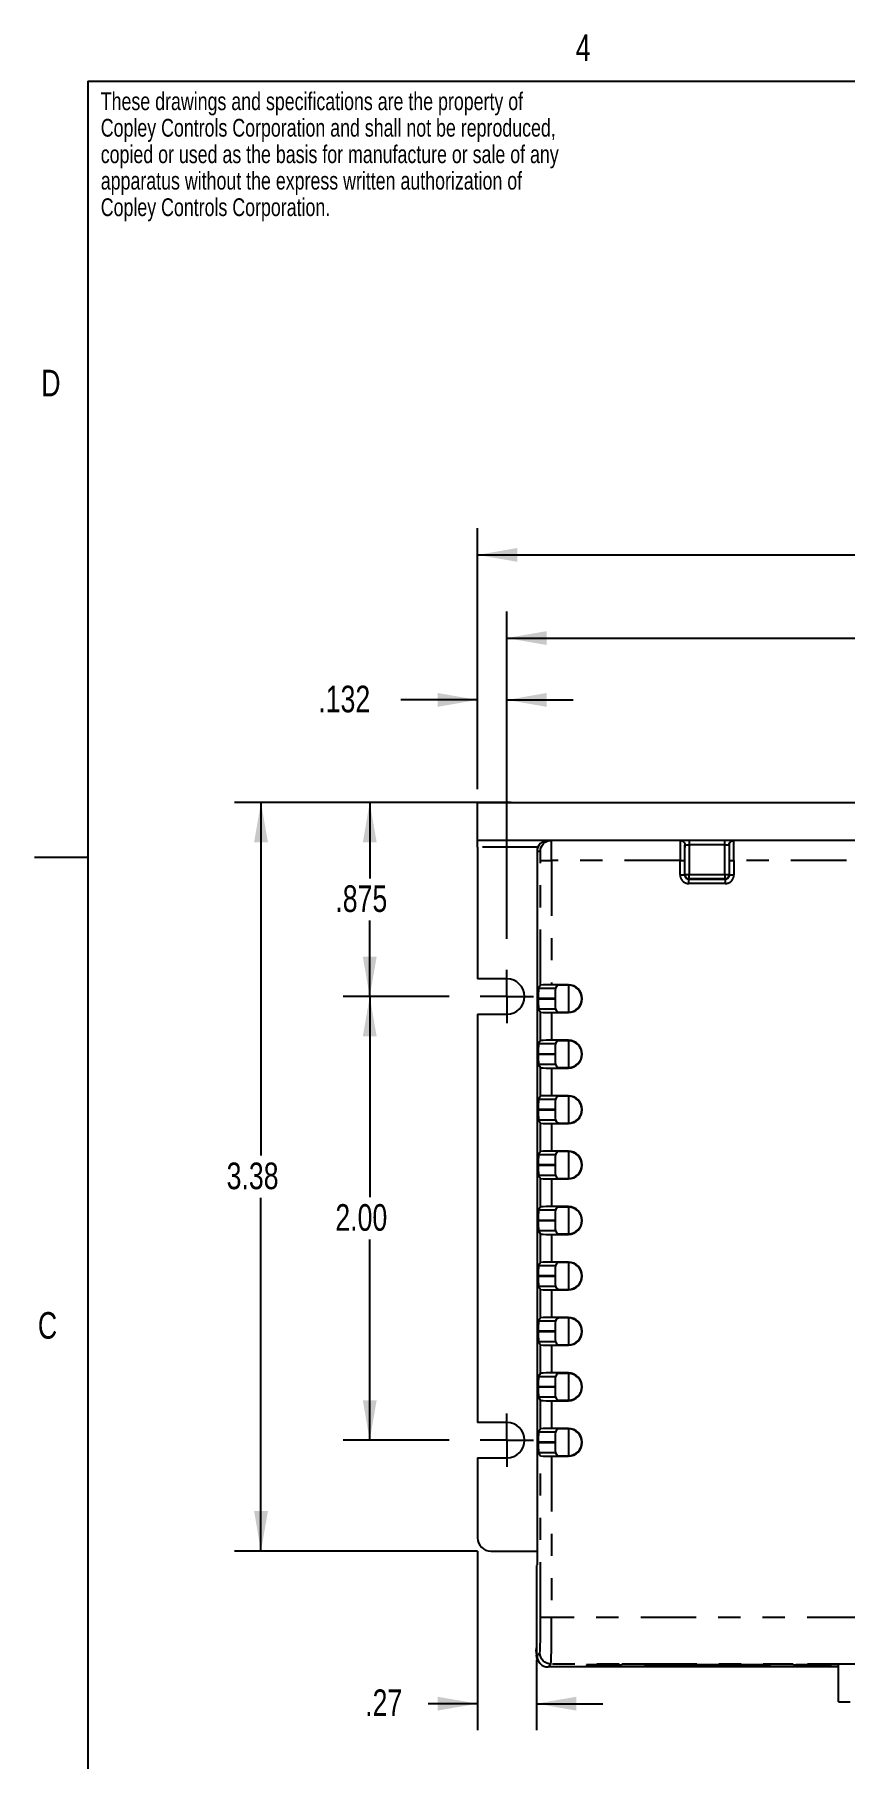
# Model space of a CAD drawing. Extents: x 0.3 to 21.7, y 0.5 to 16.5.
# Drawn here: x 0.26 to 3.91, y 8.69 to 16.46 of the extents above; entities that cross this region are included whole.
import ezdxf

# ---------------------------------------------------------------- set-up
doc = ezdxf.new("R2010")
doc.units = 0
doc.header["$PDSIZE"] = -1
doc.linetypes.add('PHANTOM', pattern=[0.5, 0.25, -0.05, 0.05, -0.05, 0.05, -0.05])
doc.layers.get('0').update_dxf_attribs({"linetype": 'CONTINUOUS'})
doc.layers.get('DEFPOINTS').update_dxf_attribs({"linetype": 'CONTINUOUS'})
doc.styles.add('SLDTEXTSTYLE0', font='TXT', dxfattribs={"width": 0.75})
doc.dimstyles.new('SLDDIMSTYLE0', dxfattribs={"dimtxt": 0.12, "dimasz": 0.18, "dimexe": 0.12, "dimexo": 0.0625, "dimgap": 0.03, "dimtad": 0, "dimtih": 1, "dimtoh": 1, "dimzin": 12, "dimtxsty": 'SLDTEXTSTYLE0', "dimsah": 1, "dimcen": 0.09, "dimclrd": 7, "dimclre": 7, "dimclrt": 7, "dimazin": 3, "dimtfac": 1, "dimtdec": 4, "dimtofl": 0, "dimtmove": 0, "dimatfit": 3, "dimtolj": 1, "dimtzin": 12})
doc.dimstyles.new('SLDDIMSTYLE1', dxfattribs={"dimtxt": 0.12, "dimasz": 0.18, "dimexe": 0.12, "dimexo": 0.0625, "dimgap": 0.03, "dimtad": 0, "dimtih": 1, "dimtoh": 1, "dimdec": 3, "dimzin": 12, "dimtxsty": 'SLDTEXTSTYLE0', "dimsah": 1, "dimcen": 0.09, "dimclrd": 7, "dimclre": 7, "dimclrt": 7, "dimazin": 3, "dimtfac": 1, "dimtdec": 4, "dimtofl": 0, "dimtmove": 0, "dimatfit": 3, "dimtolj": 1, "dimtzin": 12})
doc.dimstyles.new('SLDDIMSTYLE2', dxfattribs={"dimtxt": 0.12, "dimasz": 0.18, "dimexe": 0.12, "dimexo": 0.0625, "dimgap": 0.03, "dimtad": 0, "dimtih": 1, "dimtoh": 1, "dimzin": 4, "dimtxsty": 'SLDTEXTSTYLE0', "dimsah": 1, "dimcen": 0.09, "dimclrd": 7, "dimclre": 7, "dimclrt": 7, "dimazin": 3, "dimtfac": 1, "dimtdec": 4, "dimtofl": 0, "dimtmove": 0, "dimatfit": 3, "dimtolj": 1, "dimtzin": 12})

# ---------------------------------------------------------------- blocks, each defined once
blk = doc.blocks.new('NOTE10')
at = {"color": 7, "char_height": 0.08, "attachment_point": 1, "style": 'SLDTEXTSTYLE0'}
for s, insert in [('These drawings and specifications are the property of', (0, 0.1194)), ('Copley Controls Corporation and shall not be reproduced,', (0, 0)), ('copied or used as the basis for manufacture or sale of any', (0, -0.1194)), ('apparatus without the express written authorization of', (0, -0.2387)), ('Copley Controls Corporation.', (0, -0.3581))]:
    blk.add_mtext(s, dxfattribs=dict(at, insert=insert))
blk = doc.blocks.new('*D12')
at = {"color": 7}
for p, q in [((2.2576, 13.0577), (2.2576, 14.2339)), ((8.8326, 13.0577), (8.8326, 14.2339)), ((2.2576, 14.1139), (5.3274, 14.1139)), ((8.8326, 14.1139), (5.7627, 14.1139))]:
    blk.add_line(p, q, dxfattribs=at)
for points in [[(2.2576, 14.1139), (2.4376, 14.0827), (2.4376, 14.1452)], [(8.8326, 14.1139), (8.6526, 14.1452), (8.6526, 14.0827)]]:
    blk.add_solid(points, dxfattribs=at)
at = {"layer": 'DEFPOINTS', "color": 7}
for p in [(2.2576, 12.9977), (8.8326, 12.9977)]:
    blk.add_point(p, dxfattribs=at)
at = {"color": 7, "insert": (5.3899, 14.1781), "char_height": 0.12, "attachment_point": 1, "style": 'SLDTEXTSTYLE0'}
blk.add_mtext('6.58', dxfattribs=at)
blk = doc.blocks.new('*D13')
at = {"color": 7}
for p, q in [((2.3896, 12.3827), (2.3896, 13.859)), ((8.6996, 12.3827), (8.6996, 13.859)), ((2.3896, 13.739), (5.3269, 13.739)), ((8.6996, 13.739), (5.7622, 13.739))]:
    blk.add_line(p, q, dxfattribs=at)
for points in [[(2.3896, 13.739), (2.5696, 13.7077), (2.5696, 13.7702)], [(8.6996, 13.739), (8.5196, 13.7702), (8.5196, 13.7077)]]:
    blk.add_solid(points, dxfattribs=at)
at = {"layer": 'DEFPOINTS', "color": 7}
for p in [(2.3896, 12.3227), (8.6996, 12.3227)]:
    blk.add_point(p, dxfattribs=at)
at = {"color": 7, "insert": (5.3894, 13.8031), "char_height": 0.12, "attachment_point": 1, "style": 'SLDTEXTSTYLE0'}
blk.add_mtext('6.31', dxfattribs=at)
blk = doc.blocks.new('*D14')
at = {"color": 7}
for p, q in [((2.2576, 13.0577), (2.2576, 13.5802)), ((2.3896, 12.3827), (2.3896, 13.5802)), ((2.2576, 13.4602), (1.9125, 13.4602)), ((2.3896, 13.4602), (2.6896, 13.4602))]:
    blk.add_line(p, q, dxfattribs=at)
for points in [[(2.2576, 13.4602), (2.0776, 13.4914), (2.0776, 13.4289)], [(2.3896, 13.4602), (2.5696, 13.4289), (2.5696, 13.4914)]]:
    blk.add_solid(points, dxfattribs=at)
at = {"layer": 'DEFPOINTS', "color": 7}
for p in [(2.2576, 12.9977), (2.3896, 12.3227)]:
    blk.add_point(p, dxfattribs=at)
at = {"color": 7, "insert": (1.5397, 13.5243), "char_height": 0.12, "attachment_point": 1, "style": 'SLDTEXTSTYLE0'}
blk.add_mtext('.132', dxfattribs=at)
blk = doc.blocks.new('*D15')
at = {"color": 7}
for p, q in [((2.4096, 12.9977), (1.6517, 12.9977)), ((1.7717, 12.9977), (1.7717, 12.6554)), ((1.7717, 12.1227), (1.7717, 12.465)), ((2.1296, 12.1227), (1.6517, 12.1227))]:
    blk.add_line(p, q, dxfattribs=at)
for points in [[(1.7717, 12.9977), (1.7405, 12.8177), (1.803, 12.8177)], [(1.7717, 12.1227), (1.803, 12.3027), (1.7405, 12.3027)]]:
    blk.add_solid(points, dxfattribs=at)
at = {"layer": 'DEFPOINTS', "color": 7}
for p in [(2.4696, 12.9977), (2.1896, 12.1227)]:
    blk.add_point(p, dxfattribs=at)
at = {"color": 7, "insert": (1.6166, 12.6243), "char_height": 0.12, "attachment_point": 1, "style": 'SLDTEXTSTYLE0'}
blk.add_mtext('.875', dxfattribs=at)
blk = doc.blocks.new('*D16')
at = {"color": 7}
for p, q in [((2.1296, 12.1227), (1.6517, 12.1227)), ((1.7717, 12.1227), (1.7717, 11.2179)), ((1.7717, 10.1227), (1.7717, 11.0275)), ((2.1296, 10.1227), (1.6517, 10.1227))]:
    blk.add_line(p, q, dxfattribs=at)
for points in [[(1.7717, 12.1227), (1.7405, 11.9427), (1.803, 11.9427)], [(1.7717, 10.1227), (1.803, 10.3027), (1.7405, 10.3027)]]:
    blk.add_solid(points, dxfattribs=at)
at = {"layer": 'DEFPOINTS', "color": 7}
for p in [(2.1896, 12.1227), (2.1896, 10.1227)]:
    blk.add_point(p, dxfattribs=at)
at = {"color": 7, "insert": (1.6166, 11.1868), "char_height": 0.12, "attachment_point": 1, "style": 'SLDTEXTSTYLE0'}
blk.add_mtext('2.00', dxfattribs=at)
blk = doc.blocks.new('*D17')
at = {"color": 7}
for p, q in [((2.1976, 12.9977), (1.1614, 12.9977)), ((1.2814, 12.9977), (1.2814, 11.4054)), ((1.2814, 9.6227), (1.2814, 11.215)), ((2.2576, 9.6227), (1.1614, 9.6227))]:
    blk.add_line(p, q, dxfattribs=at)
for points in [[(1.2814, 12.9977), (1.2502, 12.8177), (1.3127, 12.8177)], [(1.2814, 9.6227), (1.3127, 9.8027), (1.2502, 9.8027)]]:
    blk.add_solid(points, dxfattribs=at)
at = {"layer": 'DEFPOINTS', "color": 7}
for p in [(2.2576, 12.9977), (2.3176, 9.6227)]:
    blk.add_point(p, dxfattribs=at)
at = {"color": 7, "insert": (1.1263, 11.3743), "char_height": 0.12, "attachment_point": 1, "style": 'SLDTEXTSTYLE0'}
blk.add_mtext('3.38', dxfattribs=at)
blk = doc.blocks.new('*D18')
at = {"color": 7}
for p, q in [((2.2576, 9.6227), (2.2576, 8.8146)), ((2.5231, 9.1329), (2.5231, 8.8146)), ((2.2576, 8.9346), (2.0351, 8.9346)), ((2.5231, 8.9346), (2.8231, 8.9346))]:
    blk.add_line(p, q, dxfattribs=at)
for points in [[(2.2576, 8.9346), (2.0776, 8.9659), (2.0776, 8.9034)], [(2.5231, 8.9346), (2.7031, 8.9034), (2.7031, 8.9659)]]:
    blk.add_solid(points, dxfattribs=at)
at = {"layer": 'DEFPOINTS', "color": 7}
for p in [(2.2576, 9.6827), (2.5231, 9.1929)]:
    blk.add_point(p, dxfattribs=at)
at = {"color": 7, "insert": (1.7511, 8.9988), "char_height": 0.12, "attachment_point": 1, "style": 'SLDTEXTSTYLE0'}
blk.add_mtext('.27', dxfattribs=at)
blk = doc.blocks.new('SW_CENTERMARK2')
at = {"color": 7, "linetype": 'CONTINUOUS'}
for q in [(2.3896, 12.2427), (2.2696, 12.1227), (2.3896, 12.0027), (2.5096, 12.1227)]:
    blk.add_line((2.3896, 12.1227), q, dxfattribs=at)
blk = doc.blocks.new('SW_CENTERMARK3')
at = {"color": 7, "linetype": 'CONTINUOUS'}
for q in [(2.3896, 10.2427), (2.2696, 10.1227), (2.3896, 10.0027), (2.5096, 10.1227)]:
    blk.add_line((2.3896, 10.1227), q, dxfattribs=at)

msp = doc.modelspace()

# ---------------------------------------------------------------- linework, layer by layer
at = {"color": 7, "linetype": 'CONTINUOUS'}
for p, q in [((0.5, 16.25), (21.5, 16.25)), ((0.5, 16.25), (0.5, 0.75)), ((2.2576, 12.8267), (2.2576, 12.9977)), ((2.2576, 12.9977), (8.8326, 12.9977)), ((8.8326, 12.8267), (2.2576, 12.8267)), ((2.2576, 12.7967), (2.2576, 12.8267)), ((0.5, 12.75), (0.26, 12.75)), ((2.2576, 12.7967), (2.2576, 12.2027)), ((2.5263, 12.7767), (2.5263, 9.5613)), ((2.3896, 12.2027), (2.2576, 12.2027)), ((2.5417, 12.1743), (2.5325, 12.1604)), ((2.6676, 12.1756), (2.5917, 12.1756)), ((2.6172, 12.1731), (2.6088, 12.1604)), ((2.6676, 12.1736), (2.6372, 12.1736)), ((2.6686, 12.1736), (2.6686, 12.0526)), ((2.5317, 12.1134), (2.5317, 12.1127)), ((2.5325, 12.0658), (2.5417, 12.0519)), ((2.5917, 12.0506), (2.6676, 12.0506)), ((2.608, 12.1134), (2.608, 12.1127)), ((2.6088, 12.0658), (2.6172, 12.0531)), ((2.6372, 12.0526), (2.6676, 12.0526)), ((2.2576, 12.0427), (2.3896, 12.0427)), ((2.2576, 12.0427), (2.2576, 10.2027)), ((2.5417, 11.9243), (2.5325, 11.9104)), ((2.6676, 11.9256), (2.5917, 11.9256)), ((2.6172, 11.9231), (2.6088, 11.9104)), ((2.6676, 11.9236), (2.6372, 11.9236)), ((2.6686, 11.9236), (2.6686, 11.8026)), ((2.5317, 11.8634), (2.5317, 11.8627)), ((2.5325, 11.8158), (2.5417, 11.8019)), ((2.608, 11.8634), (2.608, 11.8627)), ((2.6088, 11.8158), (2.6172, 11.8031)), ((2.5917, 11.8006), (2.6676, 11.8006)), ((2.6372, 11.8026), (2.6676, 11.8026)), ((2.5417, 11.6743), (2.5325, 11.6604)), ((2.6676, 11.6756), (2.5917, 11.6756)), ((2.6172, 11.6731), (2.6088, 11.6604)), ((2.6676, 11.6736), (2.6372, 11.6736)), ((2.6686, 11.6736), (2.6686, 11.5526)), ((2.5317, 11.6134), (2.5317, 11.6127)), ((2.608, 11.6134), (2.608, 11.6127)), ((2.5325, 11.5658), (2.5417, 11.5519)), ((2.5917, 11.5506), (2.6676, 11.5506)), ((2.6088, 11.5658), (2.6172, 11.5531)), ((2.6372, 11.5526), (2.6676, 11.5526)), ((2.5317, 11.3634), (2.5317, 11.3627)), ((2.5417, 11.4243), (2.5325, 11.4104)), ((2.6676, 11.4256), (2.5917, 11.4256)), ((2.608, 11.3634), (2.608, 11.3627)), ((2.6172, 11.4231), (2.6088, 11.4104)), ((2.6676, 11.4236), (2.6372, 11.4236)), ((2.6686, 11.4236), (2.6686, 11.3026)), ((2.5325, 11.3158), (2.5417, 11.3019)), ((2.5917, 11.3006), (2.6676, 11.3006)), ((2.6088, 11.3158), (2.6172, 11.3031)), ((2.6372, 11.3026), (2.6676, 11.3026)), ((2.5417, 11.1743), (2.5325, 11.1604)), ((2.6676, 11.1756), (2.5917, 11.1756)), ((2.6172, 11.1731), (2.6088, 11.1604)), ((2.6676, 11.1736), (2.6372, 11.1736)), ((2.6686, 11.1736), (2.6686, 11.0526)), ((2.5317, 11.1134), (2.5317, 11.1127)), ((2.5325, 11.0658), (2.5417, 11.0519)), ((2.5917, 11.0506), (2.6676, 11.0506)), ((2.608, 11.1134), (2.608, 11.1127)), ((2.6088, 11.0658), (2.6172, 11.0531)), ((2.6372, 11.0526), (2.6676, 11.0526)), ((2.5417, 10.9243), (2.5325, 10.9104)), ((2.6676, 10.9256), (2.5917, 10.9256)), ((2.6172, 10.9231), (2.6088, 10.9104)), ((2.6676, 10.9236), (2.6372, 10.9236)), ((2.6686, 10.9236), (2.6686, 10.8026)), ((2.5317, 10.8634), (2.5317, 10.8627)), ((2.5325, 10.8158), (2.5417, 10.8019)), ((2.608, 10.8634), (2.608, 10.8627)), ((2.6088, 10.8158), (2.6172, 10.8031)), ((2.5917, 10.8006), (2.6676, 10.8006)), ((2.6372, 10.8026), (2.6676, 10.8026)), ((2.5417, 10.6743), (2.5325, 10.6604)), ((2.6676, 10.6756), (2.5917, 10.6756)), ((2.6172, 10.6731), (2.6088, 10.6604)), ((2.6676, 10.6736), (2.6372, 10.6736)), ((2.6686, 10.6736), (2.6686, 10.5526)), ((2.5317, 10.6134), (2.5317, 10.6127)), ((2.608, 10.6134), (2.608, 10.6127)), ((2.5325, 10.5658), (2.5417, 10.5519)), ((2.5917, 10.5506), (2.6676, 10.5506)), ((2.6088, 10.5658), (2.6172, 10.5531)), ((2.6372, 10.5526), (2.6676, 10.5526)), ((2.5417, 10.4243), (2.5325, 10.4104)), ((2.6676, 10.4256), (2.5917, 10.4256)), ((2.6172, 10.4231), (2.6088, 10.4104)), ((2.6676, 10.4236), (2.6372, 10.4236)), ((2.6686, 10.4236), (2.6686, 10.3026)), ((2.5317, 10.3634), (2.5317, 10.3627)), ((2.608, 10.3634), (2.608, 10.3627)), ((2.5325, 10.3158), (2.5417, 10.3019)), ((2.5917, 10.3006), (2.6676, 10.3006)), ((2.6088, 10.3158), (2.6172, 10.3031)), ((2.6372, 10.3026), (2.6676, 10.3026)), ((2.3896, 10.2027), (2.2576, 10.2027)), ((2.5317, 10.1134), (2.5317, 10.1127)), ((2.5417, 10.1743), (2.5325, 10.1604)), ((2.6676, 10.1756), (2.5917, 10.1756)), ((2.608, 10.1134), (2.608, 10.1127)), ((2.6172, 10.1731), (2.6088, 10.1604)), ((2.6676, 10.1736), (2.6372, 10.1736)), ((2.6686, 10.1736), (2.6686, 10.0526)), ((2.2576, 10.0427), (2.2576, 9.6827)), ((2.2576, 10.0427), (2.3896, 10.0427)), ((2.5325, 10.0658), (2.5417, 10.0519)), ((2.5917, 10.0506), (2.6676, 10.0506)), ((2.6088, 10.0658), (2.6172, 10.0531)), ((2.6372, 10.0526), (2.6676, 10.0526)), ((2.3176, 9.6227), (2.5263, 9.6227)), ((2.5263, 9.5613), (2.5231, 9.5581)), ((2.5231, 9.5581), (2.5231, 9.1929)), ((2.5384, 9.1175), (2.5409, 9.115)), ((3.8848, 9.1004), (2.5763, 9.1004)), ((2.5763, 9.1004), (2.5763, 9.1004)), ((2.7488, 9.1099), (2.7485, 9.1038)), ((2.8976, 9.11), (2.7576, 9.11)), ((2.7576, 9.1036), (3.8848, 9.1036)), ((2.9089, 9.1125), (2.9088, 9.1102)), ((3.0026, 9.1126), (2.9176, 9.1126)), ((3.0113, 9.1102), (3.0112, 9.1125)), ((3.5676, 9.11), (3.0226, 9.11)), ((3.5789, 9.1124), (3.5788, 9.1102)), ((3.6726, 9.1126), (3.5876, 9.1126)), ((3.6813, 9.1102), (3.6812, 9.1124)), ((3.8426, 9.11), (3.6926, 9.11)), ((3.8539, 9.1117), (3.8538, 9.1102)), ((3.8848, 8.9427), (3.8848, 9.1126)), ((3.8848, 8.9427), (3.9382, 8.9427))]:
    msp.add_line(p, q, dxfattribs=at)
at = {"color": 7, "linetype": 'PHANTOM'}
for p, q in [((3.2126, 12.8267), (3.2126, 12.8067)), ((3.3725, 12.8067), (3.3725, 12.8267)), ((2.5304, 12.7967), (2.2576, 12.7967)), ((2.541, 12.7767), (2.5263, 12.7767)), ((3.1926, 12.8067), (3.1923, 12.8067)), ((3.1926, 12.6736), (3.1926, 12.8067)), ((3.1926, 12.8067), (3.2126, 12.8067)), ((3.2126, 12.8067), (3.2126, 12.6736)), ((3.3725, 12.8067), (3.2126, 12.8067)), ((3.3725, 12.6736), (3.3725, 12.8067)), ((3.3725, 12.8067), (3.3925, 12.8067)), ((3.3925, 12.8067), (3.3925, 12.6736)), ((3.3929, 12.8067), (3.3925, 12.8067)), ((2.5417, 12.7367), (2.5917, 12.7367)), ((2.5417, 12.1743), (2.5417, 12.7367)), ((2.5917, 12.7367), (2.5917, 12.1756)), ((3.171, 12.7367), (2.5917, 12.7367)), ((3.171, 12.672), (3.171, 12.7367)), ((3.171, 12.7367), (3.191, 12.7367)), ((3.171, 12.672), (3.191, 12.672)), ((3.191, 12.7367), (3.191, 12.672)), ((3.191, 12.672), (3.1926, 12.6736)), ((3.1926, 12.6736), (3.2126, 12.6736)), ((3.2126, 12.6736), (3.3725, 12.6736)), ((3.2126, 12.6536), (3.2126, 12.6736)), ((3.3725, 12.6736), (3.3925, 12.6736)), ((3.3725, 12.6736), (3.3725, 12.6536)), ((3.3925, 12.6736), (3.3941, 12.672)), ((3.3941, 12.7367), (3.4141, 12.7367)), ((3.3941, 12.672), (3.3941, 12.7367)), ((3.3941, 12.672), (3.4141, 12.672)), ((3.4141, 12.7367), (3.4141, 12.672)), ((7.671, 12.7367), (3.4141, 12.7367)), ((3.2126, 12.6536), (3.211, 12.652)), ((3.211, 12.632), (3.211, 12.652)), ((3.211, 12.652), (3.3741, 12.652)), ((3.3741, 12.632), (3.211, 12.632)), ((3.3725, 12.6536), (3.2126, 12.6536)), ((3.3741, 12.652), (3.3725, 12.6536)), ((3.3741, 12.652), (3.3741, 12.632)), ((2.5325, 12.1604), (2.6088, 12.1604)), ((2.6676, 12.1736), (2.6676, 12.1756)), ((2.608, 12.1134), (2.5317, 12.1134)), ((2.5317, 12.1127), (2.608, 12.1127)), ((2.6088, 12.0658), (2.5325, 12.0658)), ((2.5417, 11.9243), (2.5417, 12.0519)), ((2.5917, 12.0506), (2.5917, 11.9256)), ((2.6676, 12.0526), (2.6676, 12.0506)), ((2.5325, 11.9104), (2.6088, 11.9104)), ((2.6676, 11.9236), (2.6676, 11.9256)), ((2.608, 11.8634), (2.5317, 11.8634)), ((2.5317, 11.8627), (2.608, 11.8627)), ((2.6088, 11.8158), (2.5325, 11.8158)), ((2.5417, 11.6743), (2.5417, 11.8019)), ((2.5917, 11.8006), (2.5917, 11.6756)), ((2.6676, 11.8026), (2.6676, 11.8006)), ((2.5325, 11.6604), (2.6088, 11.6604)), ((2.6676, 11.6736), (2.6676, 11.6756)), ((2.608, 11.6134), (2.5317, 11.6134)), ((2.5317, 11.6127), (2.608, 11.6127)), ((2.6088, 11.5658), (2.5325, 11.5658)), ((2.5417, 11.4243), (2.5417, 11.5519)), ((2.5917, 11.5506), (2.5917, 11.4256)), ((2.6676, 11.5526), (2.6676, 11.5506)), ((2.608, 11.3634), (2.5317, 11.3634)), ((2.5317, 11.3627), (2.608, 11.3627)), ((2.5325, 11.4104), (2.6088, 11.4104)), ((2.6676, 11.4236), (2.6676, 11.4256)), ((2.6088, 11.3158), (2.5325, 11.3158)), ((2.5417, 11.1743), (2.5417, 11.3019)), ((2.5917, 11.3006), (2.5917, 11.1756)), ((2.6676, 11.3026), (2.6676, 11.3006)), ((2.5325, 11.1604), (2.6088, 11.1604)), ((2.6676, 11.1736), (2.6676, 11.1756)), ((2.608, 11.1134), (2.5317, 11.1134)), ((2.5317, 11.1127), (2.608, 11.1127)), ((2.6088, 11.0658), (2.5325, 11.0658)), ((2.5417, 10.9243), (2.5417, 11.0519)), ((2.5917, 11.0506), (2.5917, 10.9256)), ((2.6676, 11.0526), (2.6676, 11.0506)), ((2.5325, 10.9104), (2.6088, 10.9104)), ((2.6676, 10.9236), (2.6676, 10.9256)), ((2.608, 10.8634), (2.5317, 10.8634)), ((2.5317, 10.8627), (2.608, 10.8627)), ((2.6088, 10.8158), (2.5325, 10.8158)), ((2.5417, 10.6743), (2.5417, 10.8019)), ((2.5917, 10.8006), (2.5917, 10.6756)), ((2.6676, 10.8026), (2.6676, 10.8006)), ((2.5325, 10.6604), (2.6088, 10.6604)), ((2.6676, 10.6736), (2.6676, 10.6756)), ((2.608, 10.6134), (2.5317, 10.6134)), ((2.5317, 10.6127), (2.608, 10.6127)), ((2.6088, 10.5658), (2.5325, 10.5658)), ((2.5417, 10.4243), (2.5417, 10.5519)), ((2.5917, 10.5506), (2.5917, 10.4256)), ((2.6676, 10.5526), (2.6676, 10.5506)), ((2.6676, 10.4236), (2.6676, 10.4256)), ((2.608, 10.3634), (2.5317, 10.3634)), ((2.5317, 10.3627), (2.608, 10.3627)), ((2.5325, 10.4104), (2.6088, 10.4104)), ((2.6088, 10.3158), (2.5325, 10.3158)), ((2.5417, 10.1743), (2.5417, 10.3019)), ((2.5917, 10.3006), (2.5917, 10.1756)), ((2.6676, 10.3026), (2.6676, 10.3006)), ((2.608, 10.1134), (2.5317, 10.1134)), ((2.5317, 10.1127), (2.608, 10.1127)), ((2.5325, 10.1604), (2.6088, 10.1604)), ((2.6676, 10.1736), (2.6676, 10.1756)), ((2.6088, 10.0658), (2.5325, 10.0658)), ((2.5417, 9.3231), (2.5417, 10.0519)), ((2.5917, 10.0506), (2.5917, 9.3231)), ((2.6676, 10.0526), (2.6676, 10.0506)), ((2.5917, 9.3231), (2.5417, 9.3231)), ((8.4934, 9.3231), (2.5917, 9.3231)), ((2.5238, 9.1529), (2.5263, 9.1504)), ((2.5263, 9.1504), (2.539, 9.1631)), ((2.589, 9.1131), (2.5763, 9.1004)), ((8.4962, 9.1131), (2.589, 9.1131)), ((2.7576, 9.11), (2.7576, 9.1036))]:
    msp.add_line(p, q, dxfattribs=at)
at = {"color": 7, "linetype": 'PHANTOM', "flags": 128}
for points in [[(2.541, 12.7767), (2.542, 12.7865), (2.5448, 12.7958), (2.5495, 12.8045), (2.5557, 12.8121), (2.5632, 12.8183), (2.5719, 12.8229), (2.5813, 12.8257), (2.591, 12.8267)], [(3.1723, 12.8267), (3.1762, 12.8263), (3.1799, 12.8252), (3.1834, 12.8233), (3.1864, 12.8208), (3.1889, 12.8178), (3.1907, 12.8144), (3.1919, 12.8106), (3.1923, 12.8067)], [(3.1726, 12.8267), (3.1765, 12.8263), (3.1803, 12.8252), (3.1837, 12.8233), (3.1868, 12.8208), (3.1893, 12.8178), (3.1911, 12.8144), (3.1922, 12.8106), (3.1926, 12.8067)], [(3.3925, 12.8067), (3.3929, 12.8106), (3.3941, 12.8144), (3.3959, 12.8178), (3.3984, 12.8208), (3.4014, 12.8233), (3.4049, 12.8252), (3.4086, 12.8263), (3.4125, 12.8267)], [(3.3929, 12.8067), (3.3933, 12.8106), (3.3944, 12.8144), (3.3963, 12.8178), (3.3988, 12.8208), (3.4018, 12.8233), (3.4053, 12.8252), (3.409, 12.8263), (3.4129, 12.8267)], [(3.1926, 12.6736), (3.193, 12.6697), (3.1942, 12.666), (3.196, 12.6625), (3.1985, 12.6595), (3.2015, 12.657), (3.205, 12.6552), (3.2087, 12.654), (3.2126, 12.6536)], [(3.3725, 12.6536), (3.3764, 12.654), (3.3802, 12.6552), (3.3836, 12.657), (3.3867, 12.6595), (3.3892, 12.6625), (3.391, 12.666), (3.3921, 12.6697), (3.3925, 12.6736)], [(2.589, 9.1131), (2.5792, 9.1141), (2.5698, 9.1169), (2.5612, 9.1215), (2.5536, 9.1277), (2.5474, 9.1353), (2.5428, 9.144), (2.5399, 9.1533), (2.539, 9.1631)]]:
    msp.add_lwpolyline(points, dxfattribs=at)
at = {"color": 7, "linetype": 'CONTINUOUS', "flags": 128}
msp.add_lwpolyline([(2.5384, 9.1175), (2.5322, 9.1251), (2.5276, 9.1337), (2.5248, 9.1431), (2.5238, 9.1529)], dxfattribs=at)
at = {"color": 7, "linetype": 'CONTINUOUS'}
for centre, radius, start, end in [((2.5762, 12.7768), 0.0499, 89.99218, 180.0766), ((2.3896, 12.1227), 0.08, 270, 90), ((3.2483, 12.1248), 0.7167, 177.14738, 180.90472), ((2.5795, 11.6771), 0.4987, 88.60007, 94.34811), ((3.3248, 12.1248), 0.7169, 177.14754, 180.90385), ((2.6324, 11.9743), 0.1994, 88.5991, 94.349), ((2.6676, 12.1131), 0.0625, 270, 90), ((2.6676, 12.1131), 0.0605, 270, 90), ((3.2483, 12.1014), 0.7167, 179.09529, 182.8526), ((2.5795, 12.5491), 0.4987, 265.65185, 271.40013), ((3.3248, 12.1014), 0.7169, 179.09616, 182.85245), ((2.6324, 12.252), 0.1995, 265.652, 271.3999), ((3.2483, 11.8748), 0.7167, 177.14738, 180.90472), ((2.5795, 11.4271), 0.4987, 88.60007, 94.34811), ((3.3248, 11.8748), 0.7169, 177.14754, 180.90385), ((2.6324, 11.7242), 0.1995, 88.6001, 94.348), ((2.6676, 11.8631), 0.0625, 270, 90), ((2.6676, 11.8631), 0.0605, 270, 90), ((3.2483, 11.8514), 0.7167, 179.09528, 182.85262), ((3.3248, 11.8514), 0.7169, 179.09615, 182.85246), ((2.5795, 12.2991), 0.4987, 265.65189, 271.39993), ((2.6324, 12.002), 0.1995, 265.652, 271.3999), ((3.2483, 11.6248), 0.7167, 177.14739, 180.90472), ((2.5795, 11.1771), 0.4987, 88.60007, 94.34811), ((3.3248, 11.6248), 0.7169, 177.14754, 180.90385), ((2.6324, 11.4742), 0.1995, 88.6001, 94.348), ((2.6676, 11.6131), 0.0625, 270, 90), ((2.6676, 11.6131), 0.0605, 270, 90), ((3.2483, 11.6014), 0.7167, 179.09528, 182.85261), ((3.3248, 11.6014), 0.7169, 179.09615, 182.85246), ((2.5795, 12.0491), 0.4987, 265.65189, 271.39993), ((2.6324, 11.752), 0.1995, 265.652, 271.3999), ((3.2483, 11.3748), 0.7167, 177.14739, 180.90472), ((3.2483, 11.3514), 0.7167, 179.09529, 182.85261), ((2.5795, 10.9271), 0.4987, 88.60002, 94.34812), ((3.3248, 11.3748), 0.7169, 177.14754, 180.90385), ((3.3248, 11.3514), 0.7169, 179.09616, 182.85246), ((2.6324, 11.2242), 0.1995, 88.59985, 94.34825), ((2.6676, 11.3631), 0.0625, 270, 90), ((2.6676, 11.3631), 0.0605, 270, 90), ((2.5795, 11.7991), 0.4987, 265.65188, 271.39998), ((2.6324, 11.502), 0.1995, 265.65175, 271.40015), ((3.2483, 11.1248), 0.7167, 177.14739, 180.90472), ((2.5795, 10.6771), 0.4987, 88.60002, 94.3481), ((3.3248, 11.1248), 0.7169, 177.14754, 180.90385), ((2.6324, 10.9742), 0.1995, 88.59994, 94.34819), ((2.6676, 11.1131), 0.0625, 270, 90), ((2.6676, 11.1131), 0.0605, 270, 90), ((3.2483, 11.1014), 0.7167, 179.09528, 182.85261), ((2.5795, 11.5491), 0.4987, 265.65192, 271.39995), ((3.3248, 11.1014), 0.7169, 179.09615, 182.85246), ((2.6324, 11.252), 0.1995, 265.65176, 271.40009), ((3.2483, 10.8748), 0.7167, 177.14739, 180.90471), ((2.5795, 10.4271), 0.4987, 88.60002, 94.34812), ((3.3248, 10.8748), 0.7169, 177.14754, 180.90384), ((2.6324, 10.7242), 0.1995, 88.59985, 94.34825), ((2.6676, 10.8631), 0.0625, 270, 90), ((2.6676, 10.8631), 0.0605, 270, 90), ((3.2483, 10.8514), 0.7167, 179.09528, 182.85261), ((3.3248, 10.8514), 0.7169, 179.09615, 182.85246), ((2.5795, 11.2991), 0.4987, 265.65189, 271.39993), ((2.6324, 11.002), 0.1995, 265.652, 271.3999), ((3.2483, 10.6248), 0.7167, 177.14738, 180.90472), ((2.5795, 10.1771), 0.4987, 88.59997, 94.34813), ((3.3248, 10.6248), 0.7169, 177.14754, 180.90385), ((2.6324, 10.4742), 0.1994, 88.5996, 94.3485), ((2.6676, 10.6131), 0.0625, 270, 90), ((2.6676, 10.6131), 0.0605, 270, 90), ((3.2483, 10.6014), 0.7167, 179.09529, 182.85261), ((3.3248, 10.6014), 0.7169, 179.09616, 182.85246), ((2.5795, 11.0491), 0.4987, 265.65187, 271.40003), ((2.6324, 10.7519), 0.1994, 265.6515, 271.4004), ((2.5795, 9.9271), 0.4987, 88.60007, 94.34811), ((2.6324, 10.2243), 0.1994, 88.5991, 94.349), ((2.6676, 10.3631), 0.0625, 270, 90), ((2.6676, 10.3631), 0.0605, 270, 90), ((3.2483, 10.3748), 0.7167, 177.14738, 180.90472), ((3.2483, 10.3514), 0.7167, 179.09528, 182.85262), ((3.3248, 10.3748), 0.7169, 177.14754, 180.90385), ((3.3248, 10.3514), 0.7169, 179.09615, 182.85246), ((2.5795, 10.7991), 0.4987, 265.65185, 271.40013), ((2.6324, 10.502), 0.1995, 265.652, 271.3999), ((2.3896, 10.1227), 0.08, 270, 90), ((3.2483, 10.1248), 0.7167, 177.14738, 180.90472), ((3.2483, 10.1014), 0.7167, 179.09528, 182.85262), ((2.5795, 9.6771), 0.4987, 88.60007, 94.34811), ((3.3248, 10.1248), 0.7169, 177.14754, 180.90385), ((3.3248, 10.1014), 0.7169, 179.09615, 182.85246), ((2.6324, 9.9742), 0.1995, 88.6001, 94.348), ((2.6676, 10.1131), 0.0625, 270, 90), ((2.6676, 10.1131), 0.0605, 270, 90), ((2.5795, 10.5491), 0.4987, 265.65189, 271.39993), ((2.6324, 10.252), 0.1995, 265.652, 271.3999), ((2.3176, 9.6827), 0.06, 180, 270), ((2.6174, 9.1728), 0.0964, 167.98769, 215.01325), ((2.5763, 9.1504), 0.05, 179.99149, 269.97372), ((2.7556, 9.2499), 0.1463, 267.2155, 270.78206), ((2.7554, 8.9839), 0.1261, 89.00194, 92.99501), ((2.9004, 9.2716), 0.1616, 269.00729, 272.99139), ((2.9154, 8.9884), 0.1243, 89.00486, 92.9927), ((3.0047, 8.9884), 0.1243, 87.0073, 90.99514), ((3.0198, 9.2716), 0.1616, 267.00861, 270.99271), ((3.5704, 9.2716), 0.1616, 269.00719, 272.99151), ((3.5854, 8.9881), 0.1245, 89.00761, 92.99108), ((3.6747, 8.9881), 0.1245, 87.00891, 90.99237), ((3.6898, 9.2716), 0.1616, 267.00849, 270.99281), ((3.8454, 9.2716), 0.1616, 269.00719, 272.99151), ((3.8979, 8.2695), 0.8434, 89.00485, 92.99345)]:
    msp.add_arc(centre, radius, start, end, dxfattribs=at)
at = {"color": 7, "linetype": 'PHANTOM'}
for centre, radius, start, end in [((-0.6676, 12.7564), 3.2593, 359.65333, 1.23554), ((4.6251, 12.762), 1.4542, 177.44877, 180.9956), ((1.5517, 12.7564), 1.8625, 359.39323, 2.1624), ((1.9687, 12.7467), 0.5731, 359.00014, 3.00047), ((4.3184, 12.752), 1.1274, 177.22074, 180.77925), ((2.5142, 12.7563), 0.8802, 358.72072, 3.27929), ((3.211, 12.672), 0.04, 180, 270.00341), ((3.211, 12.672), 0.02, 179.97241, 270.02801), ((3.3741, 12.672), 0.04, 269.99623, 0), ((3.3741, 12.672), 0.02, 269.97199, 0.02759), ((0.1512, 9.2841), 2.3909, 357.0998, 0.93478), ((-1.5249, 9.2719), 4.1169, 357.78989, 0.71259), ((3.1208, 9.1831), 0.5977, 179.06494, 182.89986)]:
    msp.add_arc(centre, radius, start, end, dxfattribs=at)

# ---------------------------------------------------------------- block references
for name, p in [('NOTE10', (0.5589, 16.0798)), ('SW_CENTERMARK2', (0, 0)), ('SW_CENTERMARK3', (0, 0))]:
    msp.add_blockref(name, p)

# ---------------------------------------------------------------- texts
at = {"color": 7, "char_height": 0.12, "attachment_point": 1, "style": 'SLDTEXTSTYLE0'}
for s, insert in [('4', (2.7006, 16.4603)), ('D', (0.2907, 14.9489)), ('C', (0.2753, 10.7))]:
    msp.add_mtext(s, dxfattribs=dict(at, insert=insert))

# ---------------------------------------------------------------- dimensions: what is measured, and where the dimension line sits
at = {"color": 7}
for base, p1, p2, dimstyle, picture, middle in [((8.8325810296, 14.1139182734), (2.2575810296, 12.9976968541), (8.8325810296, 12.9976968541), 'SLDDIMSTYLE0', '*D12', (5.5450810296, 14.1139182734)), ((8.6996, 13.739), (2.3896, 12.3227), (8.6996, 12.3227), 'SLDDIMSTYLE0', '*D13', (5.5446, 13.739)), ((2.2576, 13.4602), (2.3896, 12.3227), (2.2576, 12.9977), 'SLDDIMSTYLE1', '*D14', (1.6948, 13.4602))]:
    dim = msp.add_linear_dim(base=base, p1=p1, p2=p2, dimstyle=dimstyle, dxfattribs=at)
    dim.commit()
    dim.dimension.update_dxf_attribs({"geometry": picture, "text_midpoint": middle, "dimtype": 160})
for base, p1, p2, angle, dimstyle, picture, middle in [((1.2814454627, 9.6226968541), (2.2575810296, 12.9976968541), (2.3175810296, 9.6226968541), 90, 'SLDDIMSTYLE0', '*D17', (1.2814454627, 11.3101968541)), ((1.7717, 12.1227), (2.4696, 12.9977), (2.1896, 12.1227), 90, 'SLDDIMSTYLE1', '*D15', (1.7717, 12.5602)), ((1.7717, 10.1227), (2.1896, 12.1227), (2.1896, 10.1227), 90, 'SLDDIMSTYLE2', '*D16', (1.7717, 11.1227)), ((2.5231, 8.9346), (2.2576, 9.6827), (2.5231, 9.1929), 180, 'SLDDIMSTYLE0', '*D18', (1.8619, 8.9346))]:
    dim = msp.add_linear_dim(base=base, p1=p1, p2=p2, angle=angle, dimstyle=dimstyle, dxfattribs=at)
    dim.commit()
    dim.dimension.update_dxf_attribs({"geometry": picture, "text_midpoint": middle, "dimtype": 160})

doc.saveas('drawing.dxf')
